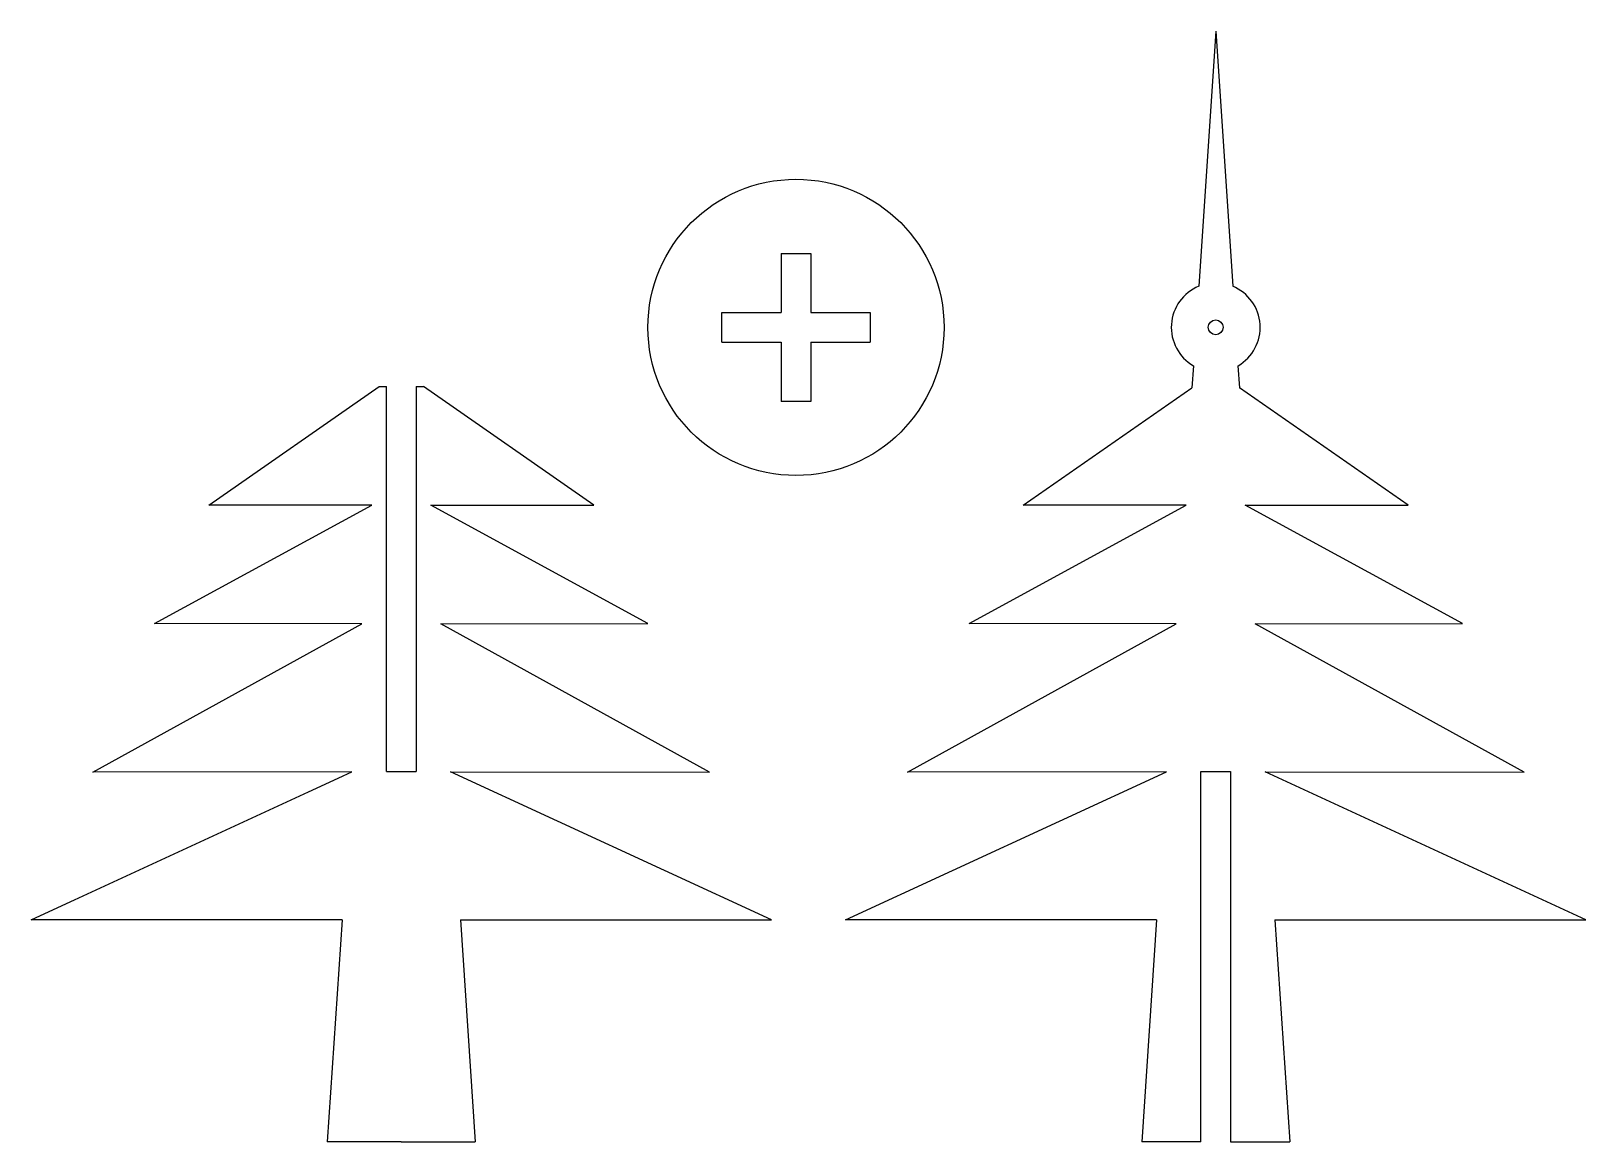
# Model space of a CAD drawing. Header units: millimetres. Extents: x 0 to 210, y 0 to 150.
import ezdxf

# ---------------------------------------------------------------- set-up
doc = ezdxf.new("R2010")
doc.units = ezdxf.units.MM
doc.layers.get('0').update_dxf_attribs({"linetype": 'CONTINUOUS', "true_color": 0xffffff})

msp = doc.modelspace()

# ---------------------------------------------------------------- linework, layer by layer
for p, q in [((160, 150), (157.7, 115.54)), ((160, 150), (162.3, 115.54)), ((101.31, 119.99), (105.31, 119.99)), ((101.31, 119.99), (101.31, 111.99)), ((105.31, 119.99), (105.31, 111.99)), ((93.31, 107.99), (93.31, 111.99)), ((93.31, 111.99), (101.31, 111.99)), ((105.31, 111.99), (113.31, 111.99)), ((113.31, 111.99), (113.31, 107.99)), ((93.31, 107.99), (101.31, 107.99)), ((101.31, 107.99), (101.31, 99.99)), ((105.31, 107.99), (105.31, 99.99)), ((105.31, 107.99), (113.31, 107.99)), ((156.99, 104.81), (156.79, 101.85)), ((163.01, 104.81), (163.21, 101.85)), ((24, 86), (47, 102)), ((47, 102), (48, 102)), ((48, 50), (48, 102)), ((52, 102), (53, 102)), ((52, 102), (52, 50)), ((76, 86), (53, 102)), ((134, 86), (156.79, 101.85)), ((186, 86), (163.21, 101.85)), ((105.31, 99.99), (101.31, 99.99)), ((16.69, 69.99), (46, 86)), ((46, 86), (24, 86)), ((83.31, 69.99), (54, 86)), ((54, 86), (76, 86)), ((126.69, 69.99), (156, 86)), ((156, 86), (134, 86)), ((193.31, 69.99), (164, 86)), ((164, 86), (186, 86)), ((8.35, 49.93), (44.66, 69.96)), ((44.66, 69.96), (16.69, 69.99)), ((55.34, 69.96), (83.31, 69.99)), ((91.65, 49.93), (55.34, 69.96)), ((118.35, 49.93), (154.66, 69.96)), ((154.66, 69.96), (126.69, 69.99)), ((165.34, 69.96), (193.31, 69.99)), ((201.65, 49.93), (165.34, 69.96)), ((0, 30), (43.34, 49.98)), ((43.34, 49.98), (8.35, 49.93)), ((48, 50), (52, 50)), ((100, 30), (56.66, 49.98)), ((56.66, 49.98), (91.65, 49.93)), ((110, 30), (153.34, 49.98)), ((153.34, 49.98), (118.35, 49.93)), ((158, 50), (162, 50)), ((158, 0), (158, 50)), ((162, 50), (162, 0)), ((210, 30), (166.66, 49.98)), ((166.66, 49.98), (201.65, 49.93)), ((42, 30), (0, 30)), ((42, 30), (40, 0)), ((58, 30), (100, 30)), ((58, 30), (60, 0)), ((152, 30), (110, 30)), ((152, 30), (150, 0)), ((168, 30), (210, 30)), ((168, 30), (170, 0)), ((50, 0), (40, 0)), ((50, 0), (60, 0)), ((158, 0), (150, 0)), ((162, 0), (170, 0))]:
    msp.add_line(p, q)
for centre, radius in [((103.31, 109.99), 20), ((160, 110), 1)]:
    msp.add_circle(centre, radius)
for start, end in [(112.5108, 239.8611), (300.1389, 67.4892)]:
    msp.add_arc((160, 110), 6, start, end)

doc.saveas('drawing.dxf')
